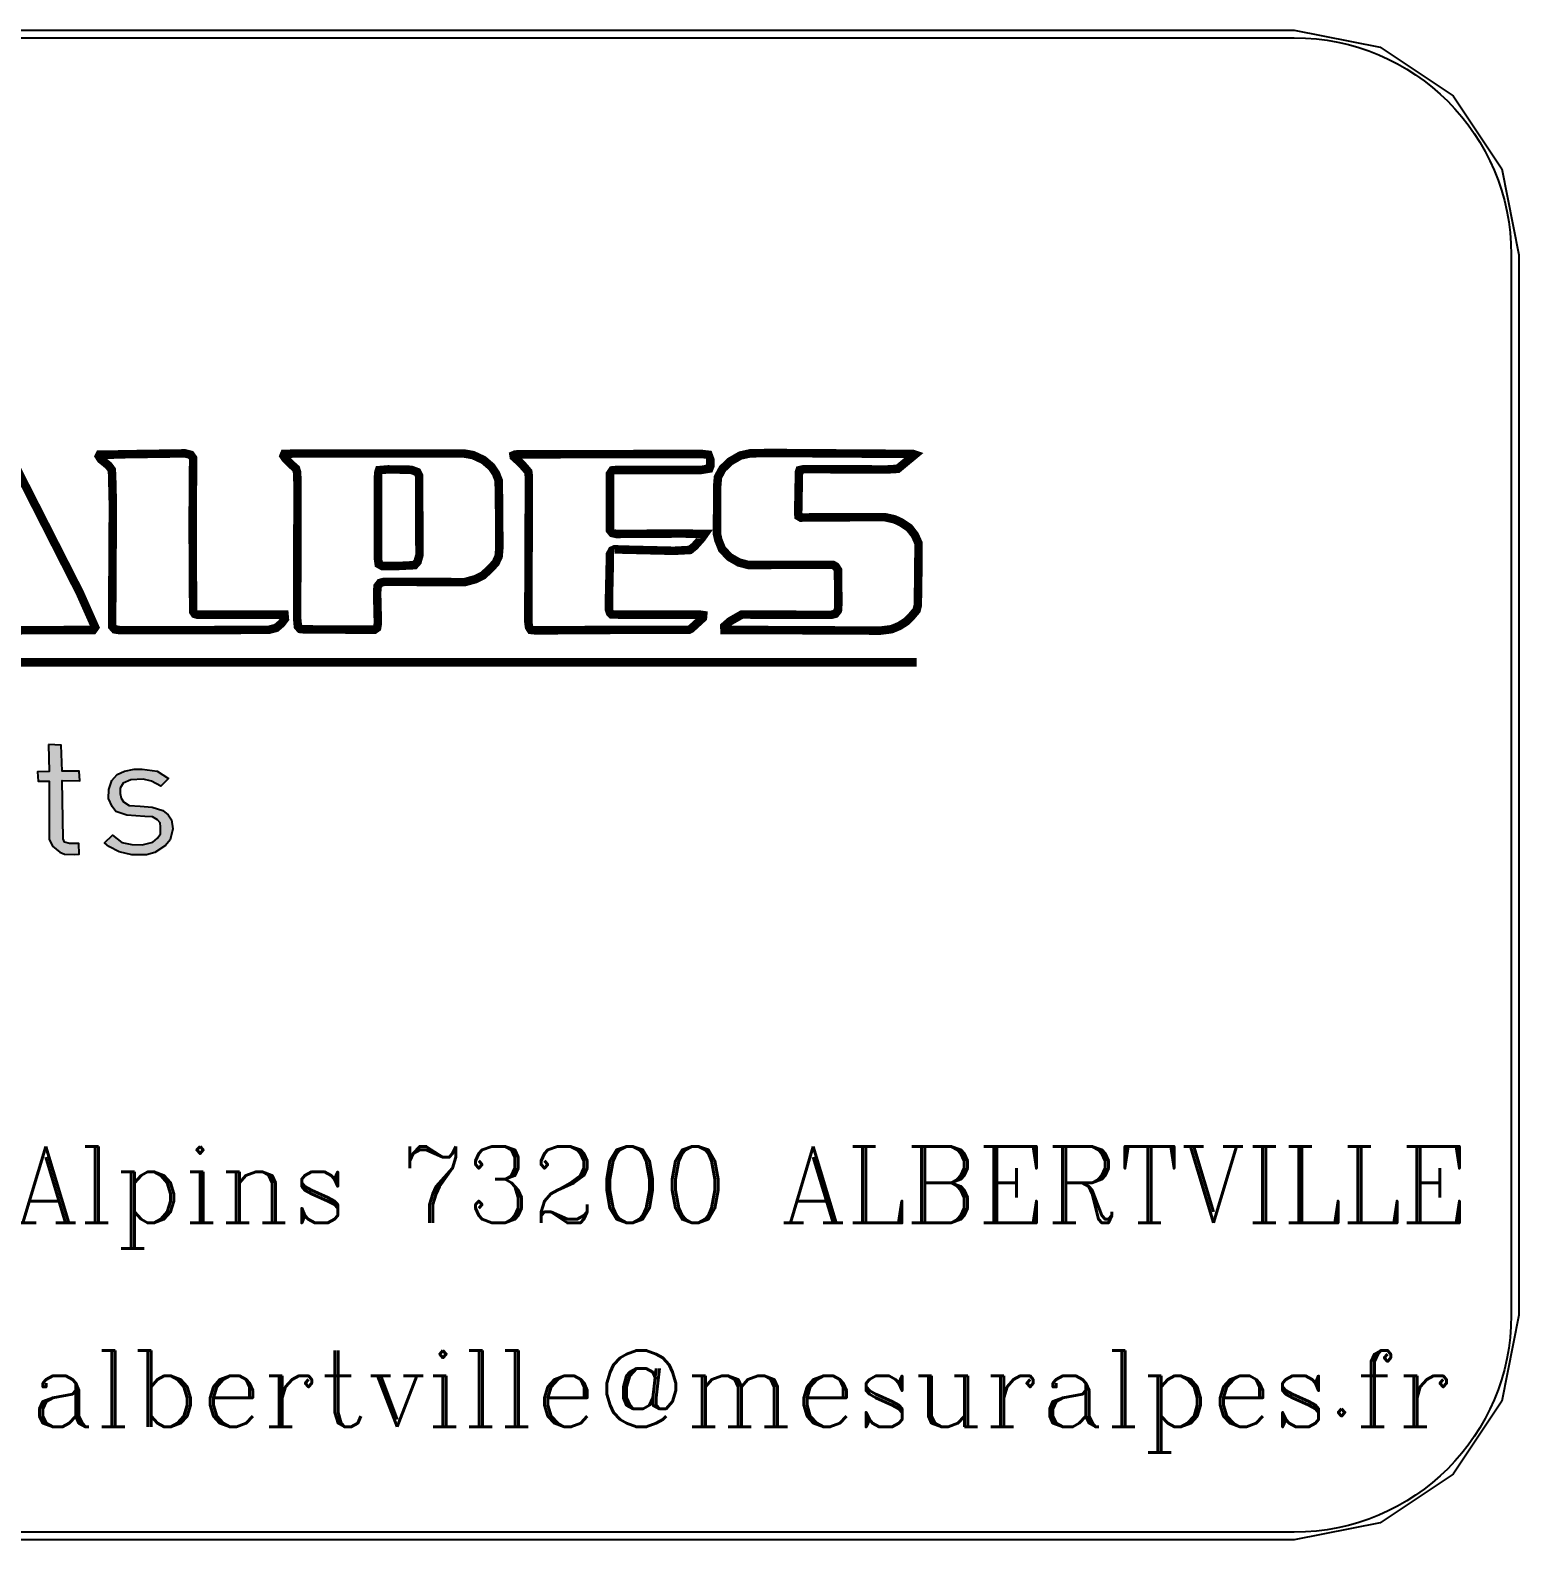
# Model space of a CAD drawing. Header units: metres. Extents: x 9606 to 9900, y 4805 to 4952.
# Drawn here: x 9619.85 to 9625.76, y 4833.58 to 4839.58 of the extents above; entities that cross this region are included whole.
import ezdxf
from ezdxf.enums import TextEntityAlignment as Align

# ---------------------------------------------------------------- set-up
doc = ezdxf.new("R2010")
doc.units = ezdxf.units.M
doc.header["$LTSCALE"] = 2
doc.set_wipeout_variables(frame=1)
for name, color, linetype in [('LOGO_Ancien', 7, 'Continuous'), ('Légende Bornage', 7, 'Continuous'), ('Titre', 7, 'Continuous'), ('Wipeout', 255, 'Continuous')]:
    doc.layers.add(name, color=color, linetype=linetype)
doc.styles.add('ROMANS', font='ROMANC.shx', dxfattribs={"height": 0.36})

# ---------------------------------------------------------------- blocks, each defined once
blk = doc.blocks.new('A$C7BE637A5')
at = {"layer": 'LOGO_Ancien'}
for points in [[(117.7416726764228, -33.92619641907254), (117.7635397495365, -35.19386105951554), (117.2168586909956, -35.21571724629689), (117.2605933073006, -35.6528431213909), (117.7635397495365, -35.6528431213909), (117.7635397495365, -38.38487869458538), (117.9209551294034, -38.71595270322263), (118.2708311196882, -39.00008435393278), (118.4895037311357, -39.08750940669631), (118.9705831002579, -39.10936559347761), (119.1892552416277, -39.08750940669631), (119.1673881685139, -38.58481497125825), (118.7300434156968, -38.58481497125825), (118.4895037311357, -38.51924610527607), (118.423902041717, -38.36625188089215), (118.3801674254119, -35.61236012091638), (119.211122784819, -35.63421630769767), (119.1892552416277, -35.17523455146051), (118.3801674254119, -35.17523455146051), (118.336432809107, -33.95128259021834)], [(122.5849642472953, -35.64753586639233), (122.1984438222216, -35.55739277322823), (121.6186641247666, -35.58314798636627), (121.2579119474008, -35.73767865391829), (121.116187760202, -35.98235180335803), (121.116187760202, -36.22702525843596), (121.1677237855399, -36.45882125976397), (121.2707958362159, -36.62622907542772), (121.5413598517208, -36.79363719672961), (122.0567201051005, -36.83226986361763), (122.6236163838181, -36.87090253050565), (123.126092278305, -37.02543319805761), (123.3708885161798, -37.23147398624758), (123.5383804810087, -37.47614713568731), (123.5899165063468, -37.90110616581711), (123.4739605668557, -38.41620828911101), (123.2549321066111, -38.68663665168884), (122.7525521079691, -39.010792234316), (122.3531477940804, -39.11381278123008), (121.6574116870568, -39.11381278123008), (121.064747630709, -38.97215956742804), (120.5880395138522, -38.72748611235011), (120.3818954125003, -38.54720053729824), (120.7555314786812, -38.19950684094442), (121.1935879290927, -38.53432308354826), (121.6702960459495, -38.63734332482414), (122.1470041628063, -38.65022108421226), (122.6494800572932, -38.52144562979834), (122.8685080474602, -38.34115974910827), (123.0102322346589, -38.13511926655656), (123.0102322346589, -37.80030302395267), (122.9973483458439, -37.60713968951268), (122.8685080474602, -37.46548678134877), (122.6365961684781, -37.32383387318492), (122.2758439911123, -37.31095611379681), (121.4254998080747, -37.24656853940894), (120.9101395546951, -37.07916041810699), (120.7426475898661, -36.84736441677899), (120.5622717362221, -36.46103805353721), (120.5751556250372, -36.04895678279553), (120.7168798122359, -35.62399775266573), (120.9745594688482, -35.34069163069978), (121.3224277573988, -35.17328350939783), (121.7733680966254, -35.08314072187193), (122.1470041628063, -35.08314072187193), (122.855624158645, -35.18616096314776), (123.3967521896549, -35.52097720575165), (123.0360000122892, -35.88154866149358)]]:
    blk.add_hatch(color=144, dxfattribs=at).paths.add_polyline_path(points)
at = {"layer": 'LOGO_Ancien', "color": 144, "const_width": 0.4, "flags": 128}
blk.add_lwpolyline([(115.8918084160604, -20.24906043625717), (119.2100269911197, -26.77343202748924), (119.935320495749, -28.40452501718025), (119.8990560466262, -28.45889478350333), (119.8446588076703, -28.53138756024592), (115.4566322002285, -28.54951093819764)], dxfattribs=at)
for points in [[(121.1105884675051, -20.26197367842084), (124.1625346154646, -20.21644489801636), (124.4358435463316, -20.28473788485704), (124.5497220791022, -20.44408806497452), (124.5269461464393, -23.19856843724838), (124.5353206486333, -25.87634852470242), (124.5530826201446, -27.66944086626327), (124.6241322020052, -27.775961239775), (124.7484682636714, -27.81146815345633), (128.6916965981537, -27.81146815345633), (128.8515571681143, -27.81146815345633), (128.8693197048974, -28.00675525987307), (128.7094591349367, -28.21979600689659), (128.4607870116042, -28.4328367539201), (128.1233033348998, -28.52160348682511), (125.1747629284759, -28.53935712743183), (121.0894359955443, -28.53935712743183), (120.858525843723, -28.50385021375055), (120.7341897820568, -28.36182292655749), (120.769714855623, -22.62747823519058), (120.7334441885102, -21.18486896424892), (120.715681651727, -20.98958185783218), (120.5735836185495, -20.79429438388323), (120.2005754335508, -20.4924869039547), (120.1117638801789, -20.3504596167617), (120.1472883884732, -20.27944615693124), (120.6979196802158, -20.27944615693124)], [(129.2154181243245, -20.22616061045684), (137.3150229735988, -20.22616061045684), (137.7235562321637, -20.29717443781945), (138.2208999135569, -20.52796845791752), (138.5939080985557, -20.84752921092061), (138.8070557135938, -21.16709033145585), (138.9313917752601, -21.48665145199109), (138.9491543120432, -22.2855538857971), (138.9669162835544, -24.66450828167254), (138.9313917752601, -25.07283613511279), (138.7892937420825, -25.37464398257347), (138.5406216187501, -25.64094454882067), (138.2031379420457, -25.96050566935591), (137.8478917285582, -26.13803950269815), (137.3327855103818, -26.28006678989121), (133.5494171805885, -26.26231314928444), (133.3540321023334, -26.31557333604033), (133.2296960406672, -26.47535389630795), (133.2119340691559, -26.81266828991775), (133.2473760477628, -28.2193887812721), (133.2118509741966, -28.43242952829556), (133.0875149125304, -28.52119626120057), (129.7659668863794, -28.50344298812601), (129.5883437796357, -28.48568971505145), (129.4817696894807, -28.3614160684651), (129.4462451811864, -27.98859476117403), (129.4640077179694, -21.68614128856703), (129.4454000997972, -21.11291351951266), (129.3921136199916, -20.93537931863833), (129.232252484759, -20.79335239897742), (128.8770068365434, -20.43828473229306), (128.8059578199546, -20.33176435878127), (128.841482328249, -20.2429972583441), (129.0191054349928, -20.2429972583441)], [(139.831354276038, -20.26310641251357), (148.4714025228232, -20.24273888324117), (148.8178197555636, -20.2834735742538), (148.8993291274072, -20.48714592672056), (148.8993291274072, -20.71118580845965), (148.8381972398424, -20.93522569019873), (148.4714025228232, -20.9963275429516), (144.4977953495351, -20.9963275429516), (144.2736430224678, -21.01669470469184), (144.1717556010735, -21.13889841019764), (144.1717556010735, -23.78664230005424), (144.2940205067466, -23.96994749078075), (144.4774178652562, -24.01068218179338), (147.5951712641045, -23.99031502005315), (148.491780007102, -24.01068218179338), (148.6344223970539, -24.01068218179338), (148.491780007102, -24.21435453426008), (148.1657402586405, -24.58096528324515), (147.9415879315731, -24.76427084150382), (147.1876215785275, -24.80500516498429), (144.7006957167992, -24.74570091198726), (144.3982747213022, -24.73058725482903), (144.2621849624291, -24.79104114839774), (144.1714582680898, -24.92706259269349), (144.1714582680898, -25.13865158771623), (144.126095203556, -27.10340606895747), (144.128571094181, -27.5847471246677), (144.1757418980341, -27.72618746301387), (144.246497538542, -27.79690726465483), (144.588483040118, -27.80869402077232), (148.3974932307635, -27.80869402077232), (148.562589348434, -27.83226753300741), (148.5507966474707, -27.96192111523604), (147.9965447896429, -28.468748688033), (147.878618345282, -28.52768246862067), (144.470556595757, -28.52768246862067), (140.6704132590714, -28.55199986593161), (140.4463542018564, -28.52842635369652), (140.3638058603853, -28.39877277146789), (140.3284277574954, -28.13946560701064), (140.3517271318748, -22.64203140581688), (140.351848100047, -21.28250351291959), (140.3282632633922, -21.0821297615179), (140.1513738794867, -20.86996925399868), (139.9037294203451, -20.61066208954142), (139.6442922602402, -20.3749280697871), (139.6324995592769, -20.30420790061399), (139.7150479007481, -20.26884799979356)], [(151.6841679417707, -20.19760483236806), (158.4398814053855, -20.2433317126025), (158.5313808263194, -20.27381629942548), (157.7231353761309, -20.94447647446688), (157.2046380922332, -20.97496106128986), (153.3006594074196, -20.95971876787834), (153.1024106620627, -21.00544564811284), (153.0719108550847, -21.09689904104962), (153.0414110481067, -22.69733801159558), (153.0369329646521, -23.01579800580319), (153.0482491414608, -23.17414519067765), (153.1614109095481, -23.2420081649004), (153.6140579818978, -23.23069773045196), (157.110757746342, -23.21938729600353), (157.5691994202435, -23.32191185995774), (157.8634200172707, -23.45763817593533), (158.2594862055766, -23.71777963837783), (158.5310750142582, -24.0684056790042), (158.7008176663894, -24.45296265544371), (158.6895014895806, -25.91201825512709), (158.6669426213013, -27.37595835711178), (158.6103617372576, -27.60216851620893), (158.3727214590022, -27.88493121508046), (158.1237655692099, -28.13376224307453), (157.8069126185651, -28.33735153327487), (157.4334787838768, -28.49569871814933), (156.901618473866, -28.56356169237208), (150.1991050034666, -28.53001923804371), (149.5653985369053, -28.54133004002423), (149.5540823600965, -28.36036161872076), (149.8256706035064, -28.12284102517518), (150.3801638324064, -27.80614702295836), (153.5826424345516, -27.81745745740679), (154.6010983473382, -27.81745745740679), (154.7821571762781, -27.77221535208091), (154.906635686446, -27.61386816720645), (154.9292680400635, -27.2858633630091), (154.906635686446, -25.70239224932871), (154.8047895298956, -25.5440450644542), (154.6689954081906, -25.46487165578307), (153.4468483128467, -25.46487165578307), (150.6945889405318, -25.47168753954358), (150.253258044991, -25.35858245999495), (149.8006104073696, -25.09844063002035), (149.4498089262987, -24.72519408802927), (149.2800662741675, -24.30670507318015), (149.2121692133151, -24.0126319398602), (149.2234853901238, -21.75053034888819), (149.2572649042722, -21.33747786963281), (149.4722722636383, -20.94161009121271), (149.823074309981, -20.60229485256693), (150.3096699127569, -20.31953215369541), (150.7623169851065, -20.21773750859526)], [(133.2507552427757, -21.37962167891655), (133.2507552427757, -25.14334056291258), (133.28627975107, -25.42739476976655), (133.4461403210307, -25.51616150267157), (134.2454437361058, -25.51616150267157), (134.9736975693202, -25.48065495652244), (135.1157956024977, -25.32087439625482), (135.2046071558696, -25.00131327571958), (135.1868451843583, -21.27310130540482), (135.0980336309864, -21.09556747206264), (134.8138369993596, -20.98904709855086), (133.7303369526576, -20.97129382547629), (133.3040422878532, -21.00680073915763), (133.2685177795587, -21.11332111266935), (133.2507552427757, -21.23759475925564)]]:
    blk.add_lwpolyline(points, close=True, dxfattribs=at)
at = {"layer": 'LOGO_Ancien', "color": 32, "const_width": 0.4, "flags": 128}
blk.add_lwpolyline([(158.6189956992226, -30.05283909338968), (19.37902156174988, -30.06470339879129)], dxfattribs=at)
at = {"layer": 'LOGO_Ancien', "color": 144, "flags": 128}
for points in [[(117.7416726764228, -33.92619641907254), (117.7635397495365, -35.19386105951554), (117.2168586909956, -35.21571724629689), (117.2605933073006, -35.6528431213909), (117.7635397495365, -35.6528431213909), (117.7635397495365, -38.38487869458538), (117.9209551294034, -38.71595270322263), (118.2708311196882, -39.00008435393278), (118.4895037311357, -39.08750940669631), (118.9705831002579, -39.10936559347761), (119.1892552416277, -39.08750940669631), (119.1673881685139, -38.58481497125825), (118.7300434156968, -38.58481497125825), (118.4895037311357, -38.51924610527607), (118.423902041717, -38.36625188089215), (118.3801674254119, -35.61236012091638), (119.211122784819, -35.63421630769767), (119.1892552416277, -35.17523455146051), (118.3801674254119, -35.17523455146051), (118.336432809107, -33.95128259021834)], [(122.5849642472953, -35.64753586639233), (122.1984438222216, -35.55739277322823), (121.6186641247666, -35.58314798636627), (121.2579119474008, -35.73767865391829), (121.116187760202, -35.98235180335803), (121.116187760202, -36.22702525843596), (121.1677237855399, -36.45882125976397), (121.2707958362159, -36.62622907542772), (121.5413598517208, -36.79363719672961), (122.0567201051005, -36.83226986361763), (122.6236163838181, -36.87090253050565), (123.126092278305, -37.02543319805761), (123.3708885161798, -37.23147398624758), (123.5383804810087, -37.47614713568731), (123.5899165063468, -37.90110616581711), (123.4739605668557, -38.41620828911101), (123.2549321066111, -38.68663665168884), (122.7525521079691, -39.010792234316), (122.3531477940804, -39.11381278123008), (121.6574116870568, -39.11381278123008), (121.064747630709, -38.97215956742804), (120.5880395138522, -38.72748611235011), (120.3818954125003, -38.54720053729824), (120.7555314786812, -38.19950684094442), (121.1935879290927, -38.53432308354826), (121.6702960459495, -38.63734332482414), (122.1470041628063, -38.65022108421226), (122.6494800572932, -38.52144562979834), (122.8685080474602, -38.34115974910827), (123.0102322346589, -38.13511926655656), (123.0102322346589, -37.80030302395267), (122.9973483458439, -37.60713968951268), (122.8685080474602, -37.46548678134877), (122.6365961684781, -37.32383387318492), (122.2758439911123, -37.31095611379681), (121.4254998080747, -37.24656853940894), (120.9101395546951, -37.07916041810699), (120.7426475898661, -36.84736441677899), (120.5622717362221, -36.46103805353721), (120.5751556250372, -36.04895678279553), (120.7168798122359, -35.62399775266573), (120.9745594688482, -35.34069163069978), (121.3224277573988, -35.17328350939783), (121.7733680966254, -35.08314072187193), (122.1470041628063, -35.08314072187193), (122.855624158645, -35.18616096314776), (123.3967521896549, -35.52097720575165), (123.0360000122892, -35.88154866149358)]]:
    blk.add_lwpolyline(points, close=True, dxfattribs=at)
blk = doc.blocks.new('Logo Alb')
for points in [[(-0.8623621987868688, 5.075297633299775, -0.4142135623730926), (-2.411724153716932e-10, 5.937659831846715), (16.1697746625301, 5.937659831831042, -0.414213562373095), (17.03213686107311, 5.075297633287714)], [(17.03213686107311, 5.075297633287714), (17.03213686083329, 0.8623621985298531, -0.414213562373095), (16.1697746622901, -1.328892551555327e-11), (0, 0)]]:
    blk.add_lwpolyline(points, format="xyb")
at = {"xscale": 0.08437974929729108, "yscale": 0.08437974929729108, "zscale": 0.08437974929729108, "rotation": 359.9999999915109}
blk.add_blockref('A$C7BE637A5', (1.286314656020686, 5.992276337193993), dxfattribs=at)
at = {"style": 'ROMANS'}
blk.add_text('60, av. des Chasseurs Alpins 73200 ALBERTVILLE', height=0.304, rotation=2.834917443119513e-09, dxfattribs=at).set_placement((16.86523352721274, 1.229178226834429), align=Align.RIGHT)
at = {"lineweight": 15, "style": 'ROMANS'}
blk.add_text('albertville@mesuralpes.fr', height=0.304, rotation=2.834917443119513e-09, dxfattribs=at).set_placement((16.80111807141724, 0.4184272657720127), align=Align.RIGHT)

msp = doc.modelspace()

# ---------------------------------------------------------------- wipeouts: each hides what was drawn before it
at = {"lineweight": 30}
msp.add_wipeout([(9608.700921032492, 4839.578168162336), (9624.870695695263, 4839.578168162321), (9625.212187924315, 4839.5102411346), (9625.501691057128, 4839.316801325643), (9625.695130866085, 4839.02729819283), (9625.763057893808, 4838.685805963778), (9625.76305789357, 4834.47287052902), (9625.695130865832, 4834.131378299975), (9625.501691056872, 4833.841875167169), (9625.212187924068, 4833.648435358212), (9624.870695695026, 4833.580508330475), (9608.700921032732, 4833.58050833049), (9608.359428803658, 4833.648435358205), (9608.069925670805, 4833.8418751671425), (9607.876485861785, 4834.131378299935), (9607.808558833965, 4834.472870528989), (9607.808558833945, 4838.68580596379), (9607.876485861669, 4839.027298192843), (9608.069925670627, 4839.316801325656), (9608.359428803438, 4839.510241134613)], dxfattribs=at).dxf.layer = 'Wipeout'

# ---------------------------------------------------------------- next in the draw order: linework, layer by layer
at = {"layer": 'Légende Bornage', "flags": 128}
msp.add_lwpolyline([(9608.70092103249, 4839.578168162336), (9624.870695695263, 4839.578168162321), (9625.212187924315, 4839.5102411346), (9625.501691057128, 4839.316801325643), (9625.695130866085, 4839.02729819283), (9625.763057893808, 4838.685805963778), (9625.763057893566, 4834.472870529018), (9625.69513086583, 4834.131378299975), (9625.501691056872, 4833.841875167169), (9625.212187924068, 4833.648435358212), (9624.870695695025, 4833.580508330475), (9608.700921032732, 4833.58050833049), (9608.359428803658, 4833.648435358205), (9608.069925670805, 4833.841875167141), (9607.876485861781, 4834.131378299935), (9607.808558833965, 4834.472870528989), (9607.808558833945, 4838.68580596379), (9607.876485861667, 4839.027298192843), (9608.069925670623, 4839.316801325656), (9608.359428803438, 4839.510241134613)], close=True, dxfattribs=at)

# ---------------------------------------------------------------- next in the draw order: block references
at = {"layer": 'Titre'}
msp.add_blockref('Logo Alb', (9608.700921032732, 4833.61050833049), dxfattribs=at)

doc.saveas('drawing.dxf')
